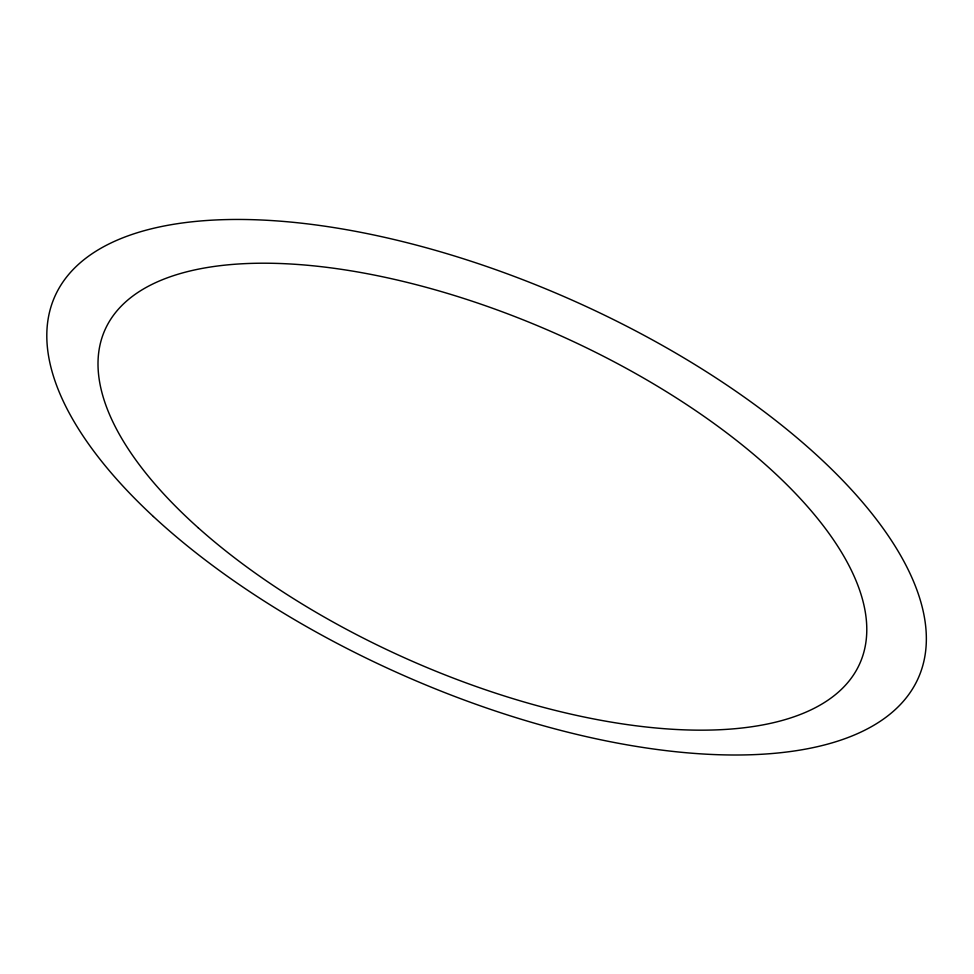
<?xml version="1.0" encoding="UTF-8"?>
<svg xmlns="http://www.w3.org/2000/svg" width="974" height="974" viewBox="0 0 974 974"><rect width="100%" height="100%" fill="white"/><g stroke="black" fill="none" stroke-linecap="round" stroke-linejoin="round"><path stroke-width="1.46" d="M153.393 516.524A472 205.697 23.8 0 0 901.741 703.094A472 205.697 23.8 0 0 404.6 242.076A472 205.697 23.8 0 0 153.393 516.524M198.221 527.786A412.635 178.863 23.8 0 0 848.646 681.532A412.635 178.863 23.8 0 0 400.338 280.743A412.635 178.863 23.8 0 0 198.221 527.786"/></g></svg>
